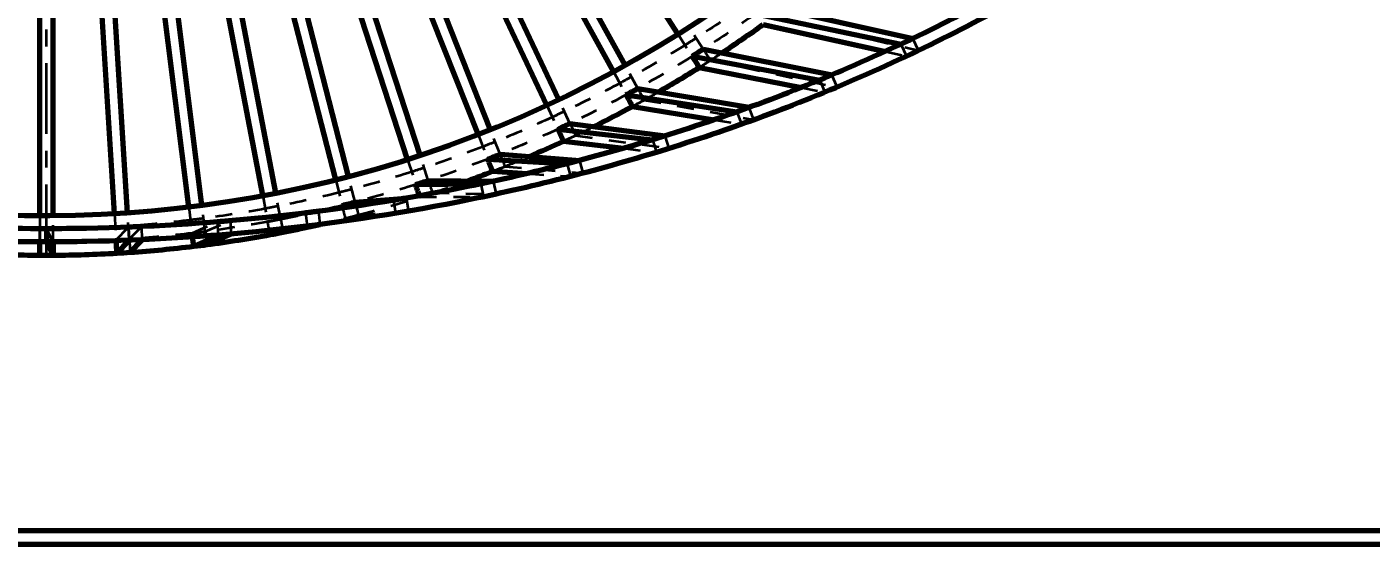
# Model space of a CAD drawing. Header units: inches. Extents: x -0.1 to 57.6, y -5.7 to 33.1.
# Drawn here: x 13.4 to 21.41, y -3.04 to 0.04 of the extents above; entities that cross this region are included whole.
import ezdxf

# ---------------------------------------------------------------- set-up
doc = ezdxf.new("R2010")
doc.units = ezdxf.units.IN
doc.header["$LTSCALE"] = 0.75
doc.header["$MEASUREMENT"] = 0
doc.linetypes.add('CENTER2', pattern=[1.125, 0.75, -0.125, 0.125, -0.125])
doc.linetypes.add('HIDDEN2', pattern=[0.1875, 0.125, -0.0625])
for name, color, linetype, lineweight in [('FD_Dimensions', 7, 'Continuous', 35), ('Hidden', 7, 'HIDDEN2', 35), ('Smart Centers', 7, 'CENTER2', 35), ('Visible', 7, 'Continuous', 70)]:
    doc.layers.add(name, color=color, linetype=linetype, lineweight=lineweight)
doc.styles.get("Standard").update_dxf_attribs({"font": 'arial.ttf'})
doc.dimstyles.new('Dim-Standard', dxfattribs={"dimtxt": 0.5, "dimasz": 0.5, "dimexe": 0.3, "dimexo": 0.07, "dimgap": 0.2, "dimtad": 0, "dimtih": 1, "dimtoh": 1, "dimlfac": 0.083333, "dimzin": 12, "dimdsep": 46, "dimtxsty": 'Standard', "dimcen": 0, "dimazin": 3, "dimtp": 0.01, "dimtm": 0.01, "dimtfac": 1, "dimtofl": 0, "dimtmove": 0, "dimatfit": 3, "dimfxl": 1, "dimtolj": 1, "dimtzin": 12, "dimarcsym": 1})

# ---------------------------------------------------------------- blocks, each defined once
blk = doc.blocks.new('*U10')
at = {"layer": 'Smart Centers', "color": 0, "ltscale": 0.75, "transparency": 16777216}
blk.add_line((0, -7.3181), (0, -0.1055), dxfattribs=at)
blk = doc.blocks.new('*D33')
at = {"layer": 'Defpoints', "color": 0, "transparency": 16777216}
for p in [(13.5209, 13.3179), (0.3049, -1.3183), (13.5209, -1.3183)]:
    blk.add_point(p, dxfattribs=at)
at = {"layer": 'FD_Dimensions', "color": 0, "lineweight": -2, "transparency": 16777216}
for p, q in [((13.4509, 13.3179), (0.0049, 13.3179)), ((0.3049, 12.8179), (0.3049, 6.451)), ((0.3049, -0.8183), (0.3049, 5.5486)), ((13.4509, -1.3183), (0.0049, -1.3183))]:
    blk.add_line(p, q, dxfattribs=at)
at = {"layer": 'FD_Dimensions', "color": 0, "transparency": 16777216}
for points in [[(0.2216, 12.8179), (0.3882, 12.8179), (0.3049, 13.3179)], [(0.2216, -0.8183), (0.3882, -0.8183), (0.3049, -1.3183)]]:
    blk.add_solid(points, dxfattribs=at)
at = {"layer": 'FD_Dimensions', "color": 0, "transparency": 16777216, "insert": (0.3049, 5.9998), "char_height": 0.5, "attachment_point": 5}
blk.add_mtext('\\A1;2 4', dxfattribs=at)

msp = doc.modelspace()

# ---------------------------------------------------------------- linework, layer by layer
at = {"layer": 'Hidden', "extrusion": (3.63318e-29, 2.96671e-13, -1)}
for p, q in [((17.8542, 0.1025), (18.7148, -0.0991)), ((17.4331, -0.0914), (17.3488, 0.0415)), ((17.4331, -0.0914), (17.3488, 0.0415)), ((17.4331, -0.0914), (17.3488, 0.0415)), ((17.4331, -0.0914), (17.3488, 0.0415)), ((17.4331, -0.0914), (17.3488, 0.0415)), ((17.2823, -0.0007), (17.3667, -0.1336)), ((17.2823, -0.0007), (17.3667, -0.1336)), ((17.2823, -0.0007), (17.3667, -0.1336)), ((17.2823, -0.0007), (17.3667, -0.1336)), ((17.2823, -0.0007), (17.3667, -0.1336)), ((18.6099, -0.0618), (18.6437, -0.1329)), ((18.7148, -0.0991), (18.681, -0.028)), ((17.3667, -0.1336), (17.3667, -0.1336)), ((17.3667, -0.1336), (17.3667, -0.1336)), ((17.3667, -0.1336), (17.3667, -0.1336)), ((17.3667, -0.1336), (17.3667, -0.1336)), ((17.3667, -0.1336), (17.3667, -0.1336)), ((17.4331, -0.0914), (17.4331, -0.0914)), ((17.4331, -0.0914), (17.4331, -0.0914)), ((17.4331, -0.0914), (17.4331, -0.0914)), ((17.4331, -0.0914), (17.4331, -0.0914)), ((17.4331, -0.0914), (17.4331, -0.0914)), ((17.4753, -0.1579), (18.2293, -0.3174)), ((18.5173, -0.1049), (18.6437, -0.1329)), ((16.8981, -0.225), (16.9739, -0.363)), ((16.8981, -0.225), (16.9739, -0.363)), ((16.8981, -0.225), (16.9739, -0.363)), ((16.8981, -0.225), (16.9739, -0.363)), ((16.8981, -0.225), (16.9739, -0.363)), ((17.0429, -0.3251), (16.9671, -0.1871)), ((17.0429, -0.3251), (16.9671, -0.1871)), ((17.0429, -0.3251), (16.9671, -0.1871)), ((17.0429, -0.3251), (16.9671, -0.1871)), ((17.0429, -0.3251), (16.9671, -0.1871)), ((18.0157, -0.3199), (18.1566, -0.3477)), ((18.1263, -0.275), (18.1566, -0.3477)), ((18.2293, -0.3174), (18.199, -0.2448)), ((16.6389, -0.5337), (16.5718, -0.3912)), ((16.6389, -0.5337), (16.5718, -0.3912)), ((16.6389, -0.5337), (16.5718, -0.3912)), ((16.6389, -0.5337), (16.5718, -0.3912)), ((16.6389, -0.5337), (16.5718, -0.3912)), ((16.9739, -0.363), (16.9739, -0.363)), ((16.9739, -0.363), (16.9739, -0.363)), ((16.9739, -0.363), (16.9739, -0.363)), ((16.9739, -0.363), (16.9739, -0.363)), ((16.9739, -0.363), (16.9739, -0.363)), ((17.0429, -0.3251), (17.0429, -0.3251)), ((17.0429, -0.3251), (17.0429, -0.3251)), ((17.0429, -0.3251), (17.0429, -0.3251)), ((17.0429, -0.3251), (17.0429, -0.3251)), ((17.0429, -0.3251), (17.0429, -0.3251)), ((17.0809, -0.3941), (17.7337, -0.5118)), ((16.5006, -0.4248), (16.5676, -0.5673)), ((16.5006, -0.4248), (16.5676, -0.5673)), ((16.5006, -0.4248), (16.5676, -0.5673)), ((16.5006, -0.4248), (16.5676, -0.5673)), ((16.5006, -0.4248), (16.5676, -0.5673)), ((17.6329, -0.4645), (17.6596, -0.5385)), ((17.7337, -0.5118), (17.707, -0.4378)), ((16.6389, -0.5337), (16.6389, -0.5337)), ((16.6389, -0.5337), (16.6389, -0.5337)), ((16.6389, -0.5337), (16.6389, -0.5337)), ((16.6389, -0.5337), (16.6389, -0.5337)), ((16.6389, -0.5337), (16.6389, -0.5337)), ((17.4975, -0.5118), (17.6596, -0.5385)), ((16.0913, -0.5992), (16.1492, -0.7456)), ((16.0913, -0.5992), (16.1492, -0.7456)), ((16.0913, -0.5992), (16.1492, -0.7456)), ((16.0913, -0.5992), (16.1492, -0.7456)), ((16.0913, -0.5992), (16.1492, -0.7456)), ((16.2225, -0.7166), (16.1645, -0.5702)), ((16.2225, -0.7166), (16.1645, -0.5702)), ((16.2225, -0.7166), (16.1645, -0.5702)), ((16.2225, -0.7166), (16.1645, -0.5702)), ((16.2225, -0.7166), (16.1645, -0.5702)), ((16.5676, -0.5673), (16.5676, -0.5673)), ((16.5676, -0.5673), (16.5676, -0.5673)), ((16.5676, -0.5673), (16.5676, -0.5673)), ((16.5676, -0.5673), (16.5676, -0.5673)), ((16.5676, -0.5673), (16.5676, -0.5673)), ((16.6724, -0.605), (17.2295, -0.6824)), ((17.1311, -0.6306), (17.1543, -0.7057)), ((17.2295, -0.6824), (17.2063, -0.6073)), ((16.2225, -0.7166), (16.2225, -0.7166)), ((16.2225, -0.7166), (16.2225, -0.7166)), ((16.2225, -0.7166), (16.2225, -0.7166)), ((16.2225, -0.7166), (16.2225, -0.7166)), ((16.2225, -0.7166), (16.2225, -0.7166)), ((16.9582, -0.6819), (17.1543, -0.7057)), ((15.6719, -0.7476), (15.7205, -0.8973)), ((15.6719, -0.7476), (15.7205, -0.8973)), ((15.6719, -0.7476), (15.7205, -0.8973)), ((15.6719, -0.7476), (15.7205, -0.8973)), ((15.6719, -0.7476), (15.7205, -0.8973)), ((15.7954, -0.873), (15.7467, -0.7232)), ((15.7954, -0.873), (15.7467, -0.7232)), ((15.7954, -0.873), (15.7467, -0.7232)), ((15.7954, -0.873), (15.7467, -0.7232)), ((15.7954, -0.873), (15.7467, -0.7232)), ((16.1492, -0.7456), (16.1492, -0.7456)), ((16.1492, -0.7456), (16.1492, -0.7456)), ((16.1492, -0.7456), (16.1492, -0.7456)), ((16.1492, -0.7456), (16.1492, -0.7456)), ((16.1492, -0.7456), (16.1492, -0.7456)), ((16.2514, -0.7898), (16.7181, -0.8298)), ((16.6221, -0.7736), (16.6419, -0.8497)), ((16.7181, -0.8298), (16.6983, -0.7537)), ((15.2439, -0.8693), (15.2831, -1.0218)), ((15.2439, -0.8693), (15.2831, -1.0218)), ((15.2439, -0.8693), (15.2831, -1.0218)), ((15.2439, -0.8693), (15.2831, -1.0218)), ((15.2439, -0.8693), (15.2831, -1.0218)), ((15.3594, -1.0023), (15.3202, -0.8497)), ((15.3594, -1.0023), (15.3202, -0.8497)), ((15.3594, -1.0023), (15.3202, -0.8497)), ((15.3594, -1.0023), (15.3202, -0.8497)), ((15.3594, -1.0023), (15.3202, -0.8497)), ((15.7954, -0.873), (15.7954, -0.873)), ((15.7954, -0.873), (15.7954, -0.873)), ((15.7954, -0.873), (15.7954, -0.873)), ((15.7954, -0.873), (15.7954, -0.873)), ((15.7954, -0.873), (15.7954, -0.873)), ((16.2007, -0.9542), (16.1842, -0.8773)), ((16.3827, -0.8324), (16.6419, -0.8497)), ((14.9161, -1.1039), (14.8866, -0.9492)), ((14.9161, -1.1039), (14.8866, -0.9492)), ((14.9161, -1.1039), (14.8866, -0.9492)), ((14.9161, -1.1039), (14.8866, -0.9492)), ((14.9161, -1.1039), (14.8866, -0.9492)), ((15.7205, -0.8973), (15.7205, -0.8973)), ((15.7205, -0.8973), (15.7205, -0.8973)), ((15.7205, -0.8973), (15.7205, -0.8973)), ((15.7205, -0.8973), (15.7205, -0.8973)), ((15.7205, -0.8973), (15.7205, -0.8973)), ((15.8197, -0.9479), (16.2007, -0.9542)), ((16.1072, -0.8938), (16.1237, -0.9707)), ((14.3694, -1.0311), (14.3892, -1.1873)), ((14.3694, -1.0311), (14.3892, -1.1873)), ((14.3694, -1.0311), (14.3892, -1.1873)), ((14.3694, -1.0311), (14.3892, -1.1873)), ((14.3694, -1.0311), (14.3892, -1.1873)), ((14.4673, -1.1775), (14.4475, -1.0212)), ((14.4673, -1.1775), (14.4475, -1.0212)), ((14.4673, -1.1775), (14.4475, -1.0212)), ((14.4673, -1.1775), (14.4475, -1.0212)), ((14.4673, -1.1775), (14.4475, -1.0212)), ((14.8092, -0.9639), (14.8387, -1.1186)), ((14.8092, -0.9639), (14.8387, -1.1186)), ((14.8092, -0.9639), (14.8387, -1.1186)), ((14.8092, -0.9639), (14.8387, -1.1186)), ((14.8092, -0.9639), (14.8387, -1.1186)), ((15.2831, -1.0218), (15.2831, -1.0218)), ((15.2831, -1.0218), (15.2831, -1.0218)), ((15.2831, -1.0218), (15.2831, -1.0218)), ((15.2831, -1.0218), (15.2831, -1.0218)), ((15.2831, -1.0218), (15.2831, -1.0218)), ((15.3594, -1.0023), (15.3594, -1.0023)), ((15.3594, -1.0023), (15.3594, -1.0023)), ((15.3594, -1.0023), (15.3594, -1.0023)), ((15.3594, -1.0023), (15.3594, -1.0023)), ((15.3594, -1.0023), (15.3594, -1.0023)), ((15.5876, -0.9915), (15.6007, -1.0691)), ((15.6784, -1.0559), (15.6652, -0.9784)), ((15.7448, -0.9722), (16.1237, -0.9707)), ((13.4815, -1.082), (13.4815, -1.2395)), ((13.4815, -1.082), (13.4815, -1.2395)), ((13.4815, -1.082), (13.4815, -1.2395)), ((13.4815, -1.082), (13.4815, -1.2395)), ((13.4815, -1.082), (13.4815, -1.2395)), ((13.5603, -1.2395), (13.5603, -1.082)), ((13.5603, -1.2395), (13.5603, -1.082)), ((13.5603, -1.2395), (13.5603, -1.082)), ((13.5603, -1.2395), (13.5603, -1.082)), ((13.5603, -1.2395), (13.5603, -1.082)), ((13.9263, -1.0705), (13.9362, -1.2277)), ((13.9263, -1.0705), (13.9362, -1.2277)), ((13.9263, -1.0705), (13.9362, -1.2277)), ((13.9263, -1.0705), (13.9362, -1.2277)), ((13.9263, -1.0705), (13.9362, -1.2277)), ((14.0148, -1.2227), (14.0049, -1.0656)), ((14.0148, -1.2227), (14.0049, -1.0656)), ((14.0148, -1.2227), (14.0049, -1.0656)), ((14.0148, -1.2227), (14.0049, -1.0656)), ((14.0148, -1.2227), (14.0049, -1.0656)), ((14.3892, -1.1873), (14.5379, -1.1202)), ((14.4673, -1.1775), (14.6166, -1.1136)), ((14.5381, -1.1202), (14.5447, -1.1986)), ((14.6231, -1.192), (14.6166, -1.1137)), ((14.8387, -1.1186), (15.0635, -1.067)), ((14.8387, -1.1186), (14.8387, -1.1186)), ((14.8387, -1.1186), (14.8387, -1.1186)), ((14.8387, -1.1186), (14.8387, -1.1186)), ((14.8387, -1.1186), (14.8387, -1.1186)), ((14.8387, -1.1186), (14.8387, -1.1186)), ((14.9161, -1.1039), (15.1424, -1.057)), ((14.9161, -1.1039), (14.9161, -1.1039)), ((14.9161, -1.1039), (14.9161, -1.1039)), ((14.9161, -1.1039), (14.9161, -1.1039)), ((14.9161, -1.1039), (14.9161, -1.1039)), ((14.9161, -1.1039), (14.9161, -1.1039)), ((15.0642, -1.0669), (15.0741, -1.145)), ((15.1522, -1.1351), (15.1424, -1.0571)), ((15.3027, -1.0981), (15.6007, -1.0691)), ((15.379, -1.0785), (15.6784, -1.0559)), ((13.4815, -1.2395), (13.4815, -1.1608)), ((13.4815, -1.1608), (13.4815, -1.2395)), ((13.5603, -1.2395), (13.5209, -1.1609)), ((13.5603, -1.2395), (13.5603, -1.1608)), ((13.9362, -1.2277), (14.0102, -1.1515)), ((14.0103, -1.1515), (14.0135, -1.2301)), ((14.0148, -1.2227), (14.0889, -1.1481)), ((14.0922, -1.2268), (14.0889, -1.1482)), ((14.3892, -1.1873), (14.3892, -1.1873)), ((14.3892, -1.1873), (14.3892, -1.1873)), ((14.3892, -1.1873), (14.3892, -1.1873)), ((14.3892, -1.1873), (14.3892, -1.1873)), ((14.3892, -1.1873), (14.3892, -1.1873)), ((14.4673, -1.1775), (14.4673, -1.1775)), ((14.4673, -1.1775), (14.4673, -1.1775)), ((14.4673, -1.1775), (14.4673, -1.1775)), ((14.4673, -1.1775), (14.4673, -1.1775)), ((14.4673, -1.1775), (14.4673, -1.1775)), ((14.5445, -1.1987), (14.5447, -1.1986)), ((14.6229, -1.1921), (14.6231, -1.192)), ((15.0733, -1.1451), (15.0741, -1.145)), ((15.1512, -1.1353), (15.1522, -1.1351)), ((13.4815, -1.2395), (13.4815, -1.2395)), ((13.4815, -1.2395), (13.4815, -1.2395)), ((13.4815, -1.2395), (13.4815, -1.2395)), ((13.4815, -1.2395), (13.4815, -1.2395)), ((13.4815, -1.2395), (13.4815, -1.2395)), ((13.4815, -1.2395), (13.4815, -1.2395)), ((13.5603, -1.2395), (13.5603, -1.2395)), ((13.9362, -1.2277), (13.9362, -1.2277)), ((13.9362, -1.2277), (13.9362, -1.2277)), ((13.9362, -1.2277), (13.9362, -1.2277)), ((13.9362, -1.2277), (13.9362, -1.2277)), ((13.9362, -1.2277), (13.9362, -1.2277)), ((14.0134, -1.2301), (14.0135, -1.2301)), ((14.0148, -1.2227), (14.0148, -1.2227)), ((14.0148, -1.2227), (14.0148, -1.2227)), ((14.0148, -1.2227), (14.0148, -1.2227)), ((14.0148, -1.2227), (14.0148, -1.2227)), ((14.0148, -1.2227), (14.0148, -1.2227)), ((14.0921, -1.2269), (14.0922, -1.2268))]:
    msp.add_line(p, q, dxfattribs=at)
for radius, start, end in [(7.1606, 234.31502, 237.28498), (7.2394, 234.31159, 237.28841), (7.1606, 237.91502, 240.88498), (7.1606, 237.28498, 237.91502), (7.1606, 237.28498, 237.91502), (7.1606, 237.28498, 237.91502), (7.1606, 237.28498, 237.91502), (7.1606, 237.28498, 237.91502), (7.2394, 237.91159, 240.88841), (7.2394, 237.28841, 237.91159), (7.1606, 241.51502, 244.48498), (7.1606, 240.88498, 241.51502), (7.1606, 240.88498, 241.51502), (7.1606, 240.88498, 241.51502), (7.1606, 240.88498, 241.51502), (7.1606, 240.88498, 241.51502), (7.2394, 241.51159, 244.48841), (7.2394, 240.88841, 241.51159), (7.1606, 244.48498, 245.11502), (7.1606, 244.48498, 245.11502), (7.1606, 244.48498, 245.11502), (7.1606, 244.48498, 245.11502), (7.1606, 244.48498, 245.11502), (7.1606, 245.11502, 248.08498), (7.2394, 244.48841, 245.11159), (7.2394, 245.11159, 248.08841), (7.1606, 248.71502, 251.68498), (7.1606, 248.08498, 248.71502), (7.1606, 248.08498, 248.71502), (7.1606, 248.08498, 248.71502), (7.1606, 248.08498, 248.71502), (7.1606, 248.08498, 248.71502), (7.2394, 248.08841, 248.71159), (7.1606, 251.68498, 252.31502), (7.1606, 251.68498, 252.31502), (7.1606, 251.68498, 252.31502), (7.1606, 251.68498, 252.31502), (7.1606, 251.68498, 252.31502), (7.2394, 248.71159, 251.68841), (7.1606, 252.31502, 255.28498), (7.2394, 251.68841, 252.31159), (7.1606, 255.91502, 258.88498), (7.1606, 255.28498, 255.91502), (7.1606, 255.28498, 255.91502), (7.1606, 255.28498, 255.91502), (7.1606, 255.28498, 255.91502), (7.1606, 255.28498, 255.91502), (7.2394, 252.31159, 255.28841), (7.1606, 258.88498, 259.51502), (7.1606, 258.88498, 259.51502), (7.1606, 258.88498, 259.51502), (7.1606, 258.88498, 259.51502), (7.1606, 258.88498, 259.51502), (7.2394, 255.91159, 258.88841), (7.2394, 255.28841, 255.91159), (7.1606, 263.11502, 266.08498), (7.1606, 262.48498, 263.11502), (7.1606, 262.48498, 263.11502), (7.1606, 262.48498, 263.11502), (7.1606, 262.48498, 263.11502), (7.1606, 262.48498, 263.11502), (7.1606, 259.51502, 262.48498), (7.2394, 259.51159, 262.48841), (7.2394, 258.88841, 259.51159), (7.1606, 270.31502, 273.28498), (7.1606, 270.00004, 270.31502), (7.1606, 270.00004, 270.31502), (7.1606, 270.00004, 270.31502), (7.1606, 270.00004, 270.31502), (7.1606, 270.00004, 270.31502), (7.1606, 269.68498, 270), (7.1606, 269.68498, 270), (7.1606, 269.68498, 270), (7.1606, 269.68498, 270), (7.1606, 269.68498, 270), (7.1606, 266.71502, 269.68498), (7.1606, 266.08498, 266.71502), (7.1606, 266.08498, 266.71502), (7.1606, 266.08498, 266.71502), (7.1606, 266.08498, 266.71502), (7.1606, 266.08498, 266.71502), (7.2394, 263.11159, 266.08841), (7.2394, 262.48841, 263.11159), (7.2394, 270.31159, 273.28841), (7.2394, 270.00004, 270.31159), (7.2394, 269.68841, 270), (7.2394, 266.71159, 269.68841), (7.2394, 266.08841, 266.71159)]:
    msp.add_arc((-13.5209, 5.9998), radius, start, end, dxfattribs=at)
at = {"layer": 'Hidden'}
for radius, start, end in [(7.2394, 302.08841, 302.71159), (7.2394, 302.08841, 302.71159), (7.2394, 302.08841, 302.71159), (7.2394, 302.08841, 302.71159), (7.3181, 302.09176, 302.70824), (7.3181, 302.70824, 303.3457), (7.2394, 298.48841, 299.11159), (7.2394, 298.48841, 299.11159), (7.2394, 298.48841, 299.11159), (7.2394, 298.48841, 299.11159), (7.3181, 298.49176, 299.10824), (7.3181, 299.10824, 299.87374), (7.2394, 294.88841, 295.51159), (7.2394, 294.88841, 295.51159), (7.2394, 294.88841, 295.51159), (7.2394, 294.88841, 295.51159), (7.3181, 295.50824, 296.45297), (7.3181, 294.89176, 295.50824), (7.2394, 291.28841, 291.91159), (7.2394, 291.28841, 291.91159), (7.2394, 291.28841, 291.91159), (7.2394, 291.28841, 291.91159), (7.3181, 291.29176, 291.90824), (7.3181, 291.90824, 293.12974), (7.2394, 287.68841, 288.31159), (7.2394, 287.68841, 288.31159), (7.2394, 287.68841, 288.31159), (7.2394, 287.68841, 288.31159), (7.3181, 288.30824, 290.03359), (7.3181, 287.69176, 288.30824), (7.2394, 284.08841, 284.71159), (7.2394, 284.08841, 284.71159), (7.2394, 284.08841, 284.71159), (7.2394, 284.08841, 284.71159), (7.3181, 284.70824, 287.69176), (7.2394, 280.48841, 281.11159), (7.2394, 280.48841, 281.11159), (7.2394, 280.48841, 281.11159), (7.2394, 280.48841, 281.11159), (7.3181, 282.42098, 284.09176), (7.3181, 284.09176, 284.70824), (7.2394, 276.88841, 277.51159), (7.2394, 276.88841, 277.51159), (7.2394, 276.88841, 277.51159), (7.2394, 276.88841, 277.51159), (7.2394, 269.68841, 269.99996), (7.2394, 269.68841, 269.99996), (7.2394, 269.68841, 269.99996), (7.2394, 269.68841, 269.99996), (7.2394, 270, 270.31159), (7.2394, 270, 270.31159), (7.2394, 270, 270.31159), (7.2394, 270, 270.31159), (7.2394, 273.28841, 273.91159), (7.2394, 273.28841, 273.91159), (7.2394, 273.28841, 273.91159), (7.2394, 273.28841, 273.91159)]:
    msp.add_arc((13.5209, 5.9998), radius, start, end, dxfattribs=at)
for points in [[(17.4331, -0.0914), (17.4472, -0.1136), (17.4613, -0.1358), (17.4753, -0.1579)], [(18.6437, -0.1329), (18.6556, -0.1273), (18.6674, -0.1217), (18.6793, -0.1161)], [(18.6793, -0.1161), (18.6911, -0.1105), (18.703, -0.1048), (18.7148, -0.0991)], [(18.193, -0.3327), (18.2051, -0.3276), (18.2172, -0.3226), (18.2293, -0.3174)], [(17.0429, -0.3251), (17.0556, -0.3481), (17.0682, -0.3711), (17.0809, -0.3941)], [(18.1566, -0.3477), (18.1687, -0.3427), (18.1808, -0.3377), (18.193, -0.3327)], [(16.6389, -0.5337), (16.65, -0.5575), (16.6612, -0.5812), (16.6724, -0.605)], [(17.6596, -0.5385), (17.672, -0.5341), (17.6843, -0.5297), (17.6967, -0.5253)], [(17.6967, -0.5253), (17.709, -0.5208), (17.7214, -0.5163), (17.7337, -0.5118)], [(16.2225, -0.7166), (16.2321, -0.741), (16.2418, -0.7654), (16.2514, -0.7898)], [(17.1543, -0.7057), (17.1669, -0.7019), (17.1794, -0.6981), (17.192, -0.6942)], [(17.192, -0.6942), (17.2045, -0.6903), (17.217, -0.6864), (17.2295, -0.6824)], [(15.7954, -0.873), (15.8035, -0.898), (15.8116, -0.9229), (15.8197, -0.9479)], [(16.6419, -0.8497), (16.6547, -0.8465), (16.6674, -0.8432), (16.6801, -0.8399)], [(16.6801, -0.8399), (16.6928, -0.8366), (16.7054, -0.8332), (16.7181, -0.8298)], [(16.1622, -0.9626), (16.1751, -0.9599), (16.1879, -0.9571), (16.2007, -0.9542)], [(15.3027, -1.0981), (15.2975, -1.0779), (15.2923, -1.0577), (15.2871, -1.0376)], [(15.3594, -1.0023), (15.3659, -1.0277), (15.3724, -1.0531), (15.379, -1.0785)], [(15.7448, -0.9722), (15.744, -0.9697), (15.7432, -0.9673), (15.7424, -0.9648)], [(16.1237, -0.9707), (16.1366, -0.968), (16.1494, -0.9653), (16.1622, -0.9626)], [(14.8387, -1.1186), (14.8645, -1.1137), (14.8903, -1.1088), (14.9161, -1.1039)], [(14.8486, -1.1706), (14.8453, -1.1533), (14.842, -1.136), (14.8387, -1.1186)], [(14.9161, -1.1039), (14.921, -1.1297), (14.9259, -1.1554), (14.9308, -1.1812)], [(15.6007, -1.0691), (15.6137, -1.067), (15.6266, -1.0648), (15.6396, -1.0626)], [(15.6396, -1.0626), (15.6525, -1.0604), (15.6654, -1.0582), (15.6784, -1.0559)], [(14.3892, -1.1873), (14.4152, -1.184), (14.4412, -1.1808), (14.4673, -1.1775)], [(14.392, -1.21), (14.3911, -1.2024), (14.3901, -1.1949), (14.3892, -1.1873)], [(14.4673, -1.1775), (14.4706, -1.2035), (14.4739, -1.2295), (14.4772, -1.2556)], [(14.5447, -1.1986), (14.5578, -1.1976), (14.5708, -1.1965), (14.5839, -1.1955)], [(14.5839, -1.1955), (14.597, -1.1944), (14.6101, -1.1932), (14.6231, -1.192)], [(15.0741, -1.145), (15.0871, -1.1434), (15.1001, -1.1418), (15.1131, -1.1402)], [(15.1131, -1.1402), (15.1262, -1.1385), (15.1392, -1.1369), (15.1522, -1.1351)], [(13.4815, -1.3182), (13.4815, -1.292), (13.4815, -1.2657), (13.4815, -1.2395)], [(13.4815, -1.2395), (13.5078, -1.2395), (13.534, -1.2395), (13.5603, -1.2395)], [(13.4815, -1.2395), (13.4947, -1.2395), (13.5078, -1.2396), (13.5209, -1.2396)], [(13.5209, -1.2396), (13.534, -1.2396), (13.5471, -1.2395), (13.5603, -1.2395)], [(13.9362, -1.2277), (13.9624, -1.226), (13.9886, -1.2244), (14.0148, -1.2227)], [(13.9365, -1.2329), (13.9364, -1.2311), (13.9363, -1.2294), (13.9362, -1.2277)], [(14.0135, -1.2301), (14.0266, -1.2296), (14.0398, -1.2291), (14.0529, -1.2286)], [(14.0148, -1.2227), (14.0164, -1.2489), (14.018, -1.2751), (14.0197, -1.3013)], [(14.0529, -1.2286), (14.066, -1.228), (14.0791, -1.2274), (14.0922, -1.2268)]]:
    msp.add_open_spline(points, degree=3, dxfattribs=at)
at = {"layer": 'Visible', "extrusion": (3.63318e-29, 2.96671e-13, -1)}
for p, q in [((17.2823, -0.0007), (16.0384, 1.9593)), ((17.2823, -0.0007), (16.0384, 1.9593)), ((16.9671, -0.1871), (15.8488, 1.8471)), ((16.9671, -0.1871), (15.8488, 1.8471)), ((16.8981, -0.225), (15.7798, 1.8092)), ((16.8981, -0.225), (15.7798, 1.8092)), ((16.5718, -0.3912), (15.5834, 1.7091)), ((16.5718, -0.3912), (15.5834, 1.7091)), ((16.5006, -0.4248), (15.5122, 1.6756)), ((16.5006, -0.4248), (15.5122, 1.6756)), ((16.0913, -0.5992), (15.2367, 1.5591)), ((16.0913, -0.5992), (15.2367, 1.5591)), ((16.1645, -0.5702), (15.31, 1.5881)), ((16.1645, -0.5702), (15.31, 1.5881)), ((15.6719, -0.7476), (14.9545, 1.4601)), ((15.6719, -0.7476), (14.9545, 1.4601)), ((15.7467, -0.7232), (15.0294, 1.4845)), ((15.7467, -0.7232), (15.0294, 1.4845)), ((15.2439, -0.8693), (14.6667, 1.3791)), ((15.2439, -0.8693), (14.6667, 1.3791)), ((15.3202, -0.8497), (14.7429, 1.3987)), ((15.3202, -0.8497), (14.7429, 1.3987)), ((14.4475, -1.0212), (14.1566, 1.2818)), ((14.4475, -1.0212), (14.1566, 1.2818)), ((14.8092, -0.9639), (14.3743, 1.3163)), ((14.8092, -0.9639), (14.3743, 1.3163)), ((14.8866, -0.9492), (14.4516, 1.331)), ((14.8866, -0.9492), (14.4516, 1.331)), ((13.4815, -1.082), (13.4815, 1.2393)), ((13.4815, -1.082), (13.4815, 1.2393)), ((13.5603, -1.082), (13.5603, 1.2393)), ((13.5603, -1.082), (13.5603, 1.2393)), ((13.9263, -1.0705), (13.7805, 1.2462)), ((13.9263, -1.0705), (13.7805, 1.2462)), ((14.0049, -1.0656), (13.8591, 1.2512)), ((14.0049, -1.0656), (13.8591, 1.2512)), ((14.3694, -1.0311), (14.0785, 1.2719)), ((14.3694, -1.0311), (14.0785, 1.2719)), ((17.8079, 0.1662), (18.681, -0.028)), ((17.7442, 0.1199), (18.6099, -0.0618)), ((17.7905, 0.0562), (18.5173, -0.1049)), ((18.6099, -0.0618), (18.6099, -0.0618)), ((18.681, -0.028), (18.681, -0.028)), ((17.3667, -0.1336), (18.1263, -0.275)), ((17.4331, -0.0914), (18.199, -0.2447)), ((17.4088, -0.2001), (18.0157, -0.3199)), ((18.1263, -0.275), (18.1263, -0.275)), ((18.199, -0.2448), (18.199, -0.2447)), ((16.9739, -0.363), (17.6329, -0.4644)), ((17.0429, -0.3251), (17.7069, -0.4377)), ((17.0119, -0.432), (17.4975, -0.5118)), ((17.6329, -0.4645), (17.6329, -0.4644)), ((17.707, -0.4378), (17.7069, -0.4377)), ((16.6389, -0.5337), (17.2063, -0.6072)), ((16.5676, -0.5673), (17.131, -0.6305)), ((16.6011, -0.6385), (16.9582, -0.6819)), ((17.1311, -0.6306), (17.131, -0.6305)), ((17.2063, -0.6073), (17.2063, -0.6072)), ((16.2225, -0.7166), (16.6983, -0.7536)), ((16.1492, -0.7456), (16.6221, -0.7735)), ((16.6221, -0.7736), (16.6221, -0.7735)), ((16.6983, -0.7537), (16.6983, -0.7536)), ((15.7954, -0.873), (16.1842, -0.8772)), ((16.1782, -0.8188), (16.3827, -0.8324)), ((16.1842, -0.8773), (16.1842, -0.8772)), ((15.7205, -0.8973), (16.1072, -0.8937)), ((16.1072, -0.8938), (16.1072, -0.8937)), ((15.2831, -1.0218), (15.5876, -0.9914)), ((15.3594, -1.0023), (15.6652, -0.9783)), ((15.5876, -0.9915), (15.5876, -0.9914)), ((15.6652, -0.9784), (15.6652, -0.9783)), ((14.5379, -1.1202), (14.5381, -1.1201)), ((14.5381, -1.1202), (14.5381, -1.1201)), ((14.6166, -1.1137), (14.6166, -1.1136)), ((15.0635, -1.067), (15.0642, -1.0668)), ((15.0642, -1.0669), (15.0642, -1.0668)), ((15.1424, -1.0571), (15.1424, -1.057)), ((13.4815, -1.1608), (13.4815, -1.1607)), ((13.5209, -1.1609), (13.5209, -1.2396)), ((13.5209, -1.1609), (13.5209, -1.2396)), ((13.5603, -1.1608), (13.5603, -1.1607)), ((14.0102, -1.1515), (14.0103, -1.1514)), ((14.0103, -1.1515), (14.0103, -1.1514)), ((14.0889, -1.1482), (14.0889, -1.1481)), ((14.399, -1.2655), (14.5445, -1.1987)), ((14.4772, -1.2556), (14.6229, -1.1921)), ((14.8535, -1.196), (15.0733, -1.1451)), ((14.9308, -1.1812), (15.1512, -1.1353)), ((13.4815, -1.3182), (13.4815, -1.2395)), ((13.5603, -1.3182), (13.5209, -1.2396)), ((13.5603, -1.2395), (13.5603, -1.3182)), ((13.9411, -1.3063), (14.0134, -1.2301)), ((14.0197, -1.3013), (14.0921, -1.2269)), ((25.4815, -2.9609), (1.5603, -2.9609)), ((1.4815, -3.0396), (25.5603, -3.0396))]:
    msp.add_line(p, q, dxfattribs=at)
at = {"layer": 'Visible'}
for radius, start, end in [(7.0819, 240, 120), (7.3181, 303.3457, 305.69176), (7.3181, 299.87374, 302.09176), (7.3181, 296.45297, 298.49176), (7.3181, 293.12974, 294.89176), (7.3181, 290.03359, 291.29176), (7.3181, 277.50824, 280.49176), (7.3181, 280.49176, 281.10824), (7.3181, 281.10824, 282.42098), (7.3181, 273.90824, 276.89176), (7.3181, 276.89176, 277.50824), (7.3181, 266.70824, 269.69176), (7.3181, 269.69176, 270.30824), (7.3181, 270.30824, 273.29176), (7.3181, 273.29176, 273.90824)]:
    msp.add_arc((13.5209, 5.9998), radius, start, end, dxfattribs=at)
for points, knots in [([(13.5209, -1.2396), (13.2652, -1.2396), (13.0096, -1.232), (12.7547, -1.2167), (12.4417, -1.198), (12.1298, -1.1677), (11.8207, -1.1261), (11.5319, -1.0873), (11.2454, -1.0385), (10.9625, -0.98), (10.6981, -0.9254), (10.4369, -0.8623), (10.1797, -0.7909), (9.7048, -0.6592), (9.2437, -0.4993), (8.8022, -0.3132), (8.4179, -0.1512), (8.0484, 0.0306), (7.6972, 0.2306), (7.3915, 0.4046), (7.0996, 0.5924), (6.8236, 0.7926), (6.5834, 0.9669), (6.3552, 1.1505), (6.1403, 1.3426), (5.9533, 1.5098), (5.7763, 1.6834), (5.6102, 1.8626), (5.3244, 2.1709), (5.0705, 2.496), (4.8517, 2.834), (4.689, 3.0854), (4.5456, 3.3439), (4.4226, 3.6079), (4.3311, 3.8043), (4.2509, 4.0036), (4.1823, 4.2052), (4.0813, 4.5016), (4.0054, 4.8027), (3.9552, 5.1063), (3.9062, 5.4026), (3.8815, 5.7012), (3.8815, 5.9998)], [1.570796, 1.570796, 1.570796, 1.570796, 1.650448, 1.650448, 1.650448, 1.748282, 1.748282, 1.748282, 1.839697, 1.839697, 1.839697, 1.925114, 1.925114, 1.925114, 2.082814, 2.082814, 2.082814, 2.220071, 2.220071, 2.220071, 2.339534, 2.339534, 2.339534, 2.44351, 2.44351, 2.44351, 2.534007, 2.534007, 2.534007, 2.689637, 2.689637, 2.689637, 2.805403, 2.805403, 2.805403, 2.891516, 2.891516, 2.891516, 3.018082, 3.018082, 3.018082, 3.141593, 3.141593, 3.141593, 3.141593]), ([(13.5209, -1.1609), (13.2668, -1.1609), (13.0127, -1.1533), (12.7594, -1.1381), (12.4483, -1.1195), (12.1384, -1.0894), (11.8312, -1.0481), (11.5442, -1.0095), (11.2595, -0.961), (10.9784, -0.9029), (10.7158, -0.8486), (10.4562, -0.7859), (10.2007, -0.715), (9.729, -0.5842), (9.2711, -0.4254), (8.8328, -0.2406), (8.4513, -0.0798), (8.0846, 0.1007), (7.7361, 0.299), (7.4329, 0.4717), (7.1434, 0.6579), (6.8698, 0.8564), (6.6317, 1.0291), (6.4056, 1.2111), (6.1928, 1.4013), (6.0076, 1.5669), (5.8324, 1.7388), (5.6679, 1.9162), (5.5248, 2.0706), (5.3897, 2.2292), (5.2633, 2.3915), (5.0458, 2.6706), (4.8537, 2.9607), (4.6886, 3.2591), (4.5657, 3.481), (4.4579, 3.7076), (4.3655, 3.9376), (4.2297, 4.2757), (4.1274, 4.6212), (4.0596, 4.9704), (3.9935, 5.3112), (3.9603, 5.6555), (3.9603, 5.9998)], [1.570796, 1.570796, 1.570796, 1.570796, 1.650448, 1.650448, 1.650448, 1.748282, 1.748282, 1.748282, 1.839697, 1.839697, 1.839697, 1.925114, 1.925114, 1.925114, 2.082814, 2.082814, 2.082814, 2.220071, 2.220071, 2.220071, 2.339534, 2.339534, 2.339534, 2.44351, 2.44351, 2.44351, 2.534007, 2.534007, 2.534007, 2.612772, 2.612772, 2.612772, 2.748227, 2.748227, 2.748227, 2.848985, 2.848985, 2.848985, 2.997076, 2.997076, 2.997076, 3.141593, 3.141593, 3.141593, 3.141593]), ([(23.1603, 5.9998), (23.1603, 5.7476), (23.1427, 5.4954), (23.1077, 5.2446), (23.0739, 5.0021), (23.0237, 4.761), (22.9575, 4.5223), (22.8935, 4.2916), (22.8145, 4.0633), (22.7208, 3.8385), (22.6303, 3.6211), (22.5262, 3.407), (22.4088, 3.197), (22.2954, 2.994), (22.1696, 2.795), (22.0321, 2.6007), (21.8991, 2.4128), (21.7551, 2.2294), (21.6007, 2.0512), (21.4513, 1.8788), (21.2923, 1.7113), (21.124, 1.5491), (20.9613, 1.3924), (20.7901, 1.2407), (20.6108, 1.0945), (20.2684, 0.8154), (19.8968, 0.5566), (19.5005, 0.3212), (19.1302, 0.1013), (18.7384, -0.0981), (18.3293, -0.2749), (17.9471, -0.44), (17.5498, -0.5855), (17.1411, -0.7098), (16.7592, -0.826), (16.3674, -0.9238), (15.9689, -1.0023), (15.5966, -1.0757), (15.2184, -1.1324), (14.8371, -1.1718), (14.4808, -1.2087), (14.1217, -1.2306), (13.7621, -1.2373), (13.6817, -1.2388), (13.6013, -1.2396), (13.5209, -1.2396)], [0, 0, 0, 0, 0.104319, 0.104319, 0.104319, 0.205174, 0.205174, 0.205174, 0.302679, 0.302679, 0.302679, 0.396947, 0.396947, 0.396947, 0.488085, 0.488085, 0.488085, 0.576197, 0.576197, 0.576197, 0.661383, 0.661383, 0.661383, 0.74374, 0.74374, 0.74374, 0.901063, 0.901063, 0.901063, 1.048064, 1.048064, 1.048064, 1.18542, 1.18542, 1.18542, 1.313765, 1.313765, 1.313765, 1.433689, 1.433689, 1.433689, 1.545744, 1.545744, 1.545744, 1.570796, 1.570796, 1.570796, 1.570796]), ([(23.0815, 5.9998), (23.0815, 5.7512), (23.0642, 5.5027), (23.0297, 5.2555), (22.9964, 5.0165), (22.9469, 4.7787), (22.8816, 4.5434), (22.8185, 4.3159), (22.7405, 4.0906), (22.6482, 3.8687), (22.5588, 3.6542), (22.456, 3.4428), (22.3401, 3.2354), (22.228, 3.035), (22.1038, 2.8383), (21.9678, 2.6462), (21.8363, 2.4605), (21.6939, 2.2791), (21.5411, 2.1027), (21.3934, 1.9322), (21.236, 1.7664), (21.0694, 1.6058), (20.9083, 1.4506), (20.7387, 1.3004), (20.5611, 1.1556), (20.2218, 0.879), (19.8533, 0.6224), (19.4603, 0.3889), (19.093, 0.1708), (18.7042, -0.0271), (18.2981, -0.2026), (17.9186, -0.3666), (17.5241, -0.511), (17.1182, -0.6345), (16.7389, -0.7499), (16.3496, -0.847), (15.9537, -0.9251), (15.5838, -0.998), (15.2079, -1.0543), (14.829, -1.0935), (14.4749, -1.1301), (14.118, -1.1519), (13.7606, -1.1586), (13.6807, -1.1601), (13.6008, -1.1609), (13.5209, -1.1609)], [0, 0, 0, 0, 0.104319, 0.104319, 0.104319, 0.205174, 0.205174, 0.205174, 0.302679, 0.302679, 0.302679, 0.396947, 0.396947, 0.396947, 0.488085, 0.488085, 0.488085, 0.576197, 0.576197, 0.576197, 0.661383, 0.661383, 0.661383, 0.74374, 0.74374, 0.74374, 0.901063, 0.901063, 0.901063, 1.048064, 1.048064, 1.048064, 1.18542, 1.18542, 1.18542, 1.313765, 1.313765, 1.313765, 1.433689, 1.433689, 1.433689, 1.545744, 1.545744, 1.545744, 1.570796, 1.570796, 1.570796, 1.570796])]:
    msp.add_open_spline(points, degree=3, knots=knots, dxfattribs=at)
for points in [[(18.6455, -0.045), (18.6336, -0.0506), (18.6218, -0.0562), (18.6099, -0.0618)], [(18.681, -0.028), (18.6692, -0.0337), (18.6573, -0.0394), (18.6455, -0.045)], [(17.3667, -0.1336), (17.3888, -0.1196), (17.411, -0.1055), (17.4331, -0.0914)], [(17.4088, -0.2001), (17.3948, -0.178), (17.3807, -0.1558), (17.3667, -0.1336)], [(18.1627, -0.26), (18.1506, -0.265), (18.1385, -0.27), (18.1263, -0.275)], [(18.199, -0.2447), (18.1869, -0.2499), (18.1748, -0.2549), (18.1627, -0.26)], [(16.9739, -0.363), (16.9969, -0.3504), (17.0199, -0.3377), (17.0429, -0.3251)], [(17.0119, -0.432), (16.9992, -0.409), (16.9866, -0.386), (16.9739, -0.363)], [(17.67, -0.4512), (17.6576, -0.4557), (17.6453, -0.4601), (17.6329, -0.4644)], [(17.7069, -0.4377), (17.6946, -0.4422), (17.6823, -0.4467), (17.67, -0.4512)], [(16.5676, -0.5673), (16.5914, -0.5561), (16.6151, -0.5449), (16.6389, -0.5337)], [(16.6011, -0.6385), (16.59, -0.6148), (16.5788, -0.591), (16.5676, -0.5673)], [(17.1687, -0.619), (17.1562, -0.6229), (17.1436, -0.6267), (17.131, -0.6305)], [(17.2063, -0.6072), (17.1938, -0.6112), (17.1812, -0.6151), (17.1687, -0.619)], [(16.1492, -0.7456), (16.1737, -0.736), (16.1981, -0.7263), (16.2225, -0.7166)], [(16.1782, -0.8188), (16.1686, -0.7944), (16.1589, -0.77), (16.1492, -0.7456)], [(16.6602, -0.7637), (16.6475, -0.767), (16.6348, -0.7703), (16.6221, -0.7735)], [(16.6983, -0.7536), (16.6856, -0.757), (16.6729, -0.7604), (16.6602, -0.7637)], [(15.7205, -0.8973), (15.7455, -0.8892), (15.7704, -0.8811), (15.7954, -0.873)], [(16.1842, -0.8772), (16.1714, -0.8801), (16.1586, -0.8829), (16.1458, -0.8856)], [(15.7424, -0.9648), (15.7351, -0.9423), (15.7278, -0.9198), (15.7205, -0.8973)], [(16.1458, -0.8856), (16.1329, -0.8883), (16.1201, -0.891), (16.1072, -0.8937)], [(15.2831, -1.0218), (15.3085, -1.0153), (15.3339, -1.0088), (15.3594, -1.0023)], [(15.2871, -1.0376), (15.2858, -1.0323), (15.2844, -1.0271), (15.2831, -1.0218)], [(15.6264, -0.985), (15.6135, -0.9872), (15.6006, -0.9893), (15.5876, -0.9914)], [(15.6652, -0.9783), (15.6523, -0.9806), (15.6394, -0.9828), (15.6264, -0.985)], [(14.5774, -1.117), (14.5643, -1.1181), (14.5512, -1.1191), (14.5381, -1.1201)], [(14.6166, -1.1136), (14.6035, -1.1148), (14.5905, -1.1159), (14.5774, -1.117)], [(15.1033, -1.0621), (15.0903, -1.0637), (15.0773, -1.0653), (15.0642, -1.0668)], [(15.1424, -1.057), (15.1293, -1.0587), (15.1163, -1.0604), (15.1033, -1.0621)], [(13.5209, -1.1609), (13.5078, -1.1609), (13.4947, -1.1608), (13.4815, -1.1607)], [(13.5603, -1.1607), (13.5471, -1.1608), (13.534, -1.1609), (13.5209, -1.1609)], [(14.0496, -1.1499), (14.0365, -1.1504), (14.0234, -1.1509), (14.0103, -1.1514)], [(14.0889, -1.1481), (14.0758, -1.1488), (14.0627, -1.1493), (14.0496, -1.1499)], [(14.8535, -1.196), (14.8519, -1.1875), (14.8503, -1.1791), (14.8486, -1.1706)], [(13.9411, -1.3063), (13.9396, -1.2818), (13.938, -1.2573), (13.9365, -1.2329)], [(14.399, -1.2655), (14.3967, -1.247), (14.3944, -1.2285), (14.392, -1.21)]]:
    msp.add_open_spline(points, degree=3, dxfattribs=at)

# ---------------------------------------------------------------- block references
at = {"layer": 'Smart Centers', "ltscale": 0.75}
msp.add_blockref('*U10', (13.5209, 5.9998), dxfattribs=at)

# ---------------------------------------------------------------- dimensions: what is measured, and where the dimension line sits
at = {"layer": 'FD_Dimensions'}
dim = msp.add_aligned_dim(p1=(13.5209, 13.3179), p2=(13.5209, -1.3183), distance=-13.216, text='2 4', dimstyle='Dim-Standard', override={"dimlfac": 1.666667, "dimclrd": 0, "dimclre": 0}, dxfattribs=at)
dim.commit()
dim.dimension.update_dxf_attribs({"geometry": '*D33', "text_midpoint": (0.3049, 5.9998)})

doc.saveas('drawing.dxf')
